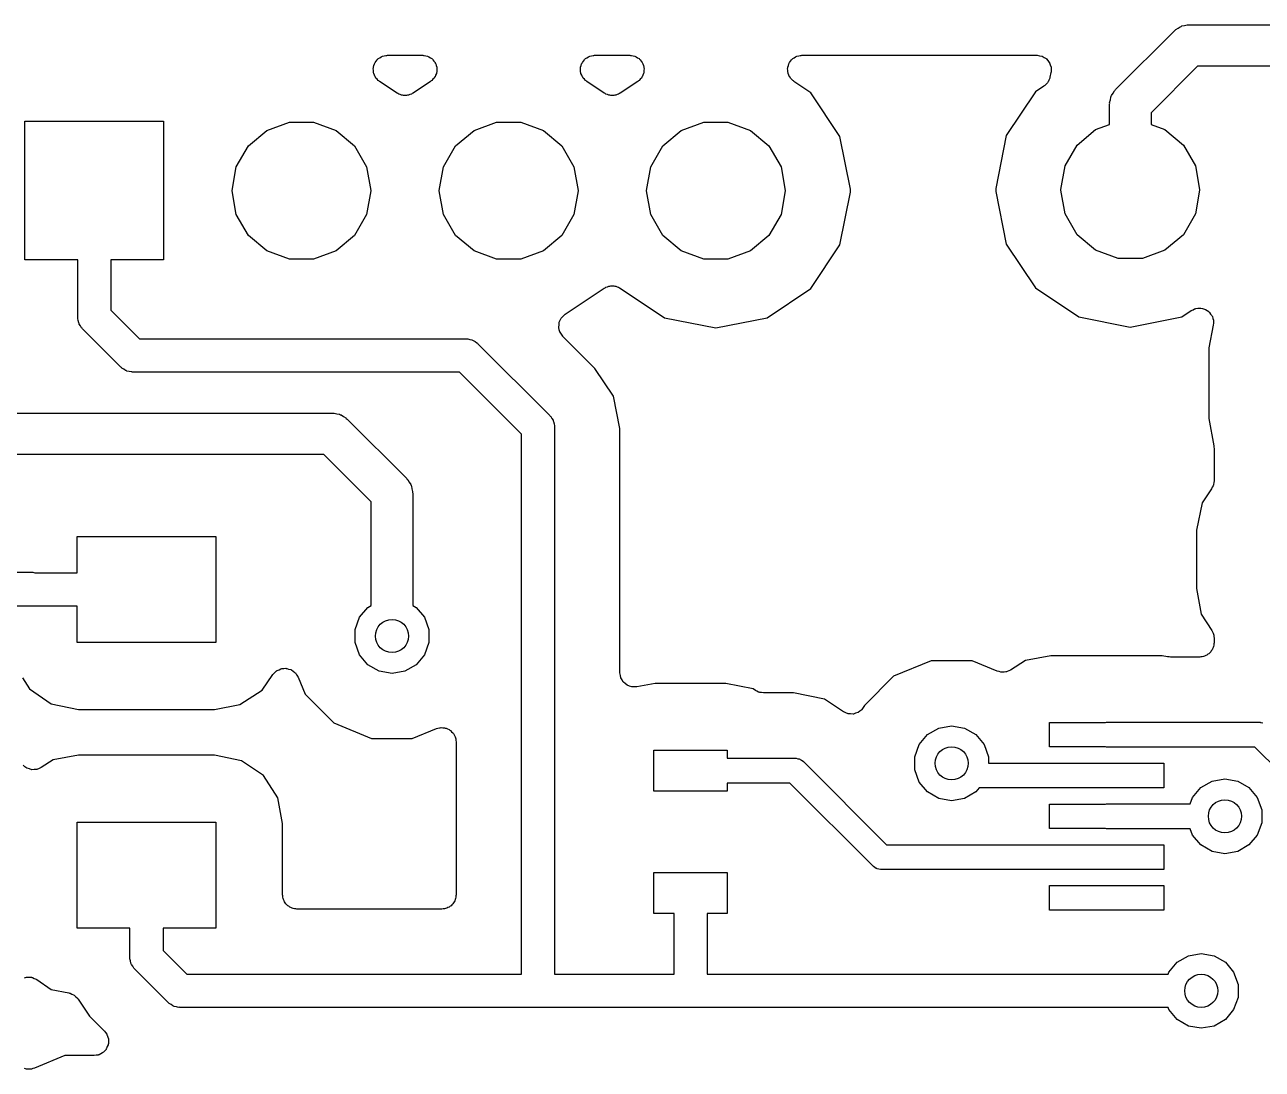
# Model space of a CAD drawing. Extents: x 91.8 to 190.7, y -114.3 to -59.5.
# Drawn here: x 140.89 to 156.06, y -73.55 to -60.75 of the extents above; entities that cross this region are included whole.
import ezdxf

# ---------------------------------------------------------------- set-up
doc = ezdxf.new("R2010")
doc.units = 0
doc.header["$MEASUREMENT"] = 0
doc.layers.add('BLACK', color=7, linetype='CONTINUOUS')

msp = doc.modelspace()

# ---------------------------------------------------------------- linework, layer by layer
at = {"layer": 'Black'}
for p, q in [((154.26, -61.5404), (154.98, -60.8204)), ((154.98, -60.8204), (154.99, -60.814)), ((154.99, -60.814), (154.997, -60.8054)), ((154.997, -60.8054), (155.025, -60.7888)), ((155.025, -60.7888), (155.053, -60.7698)), ((155.053, -60.7698), (155.063, -60.7669)), ((155.063, -60.7669), (155.073, -60.7613)), ((155.073, -60.7613), (155.106, -60.7556)), ((155.106, -60.7556), (155.138, -60.747)), ((155.138, -60.747), (155.149, -60.7479)), ((155.149, -60.7479), (155.16, -60.746)), ((155.16, -60.746), (158.87, -60.746)), ((145.266, -61.1354), (145.274, -61.1306)), ((145.274, -61.1306), (145.295, -61.1269)), ((145.295, -61.1269), (145.315, -61.121)), ((145.315, -61.121), (145.325, -61.1217)), ((145.325, -61.1217), (145.334, -61.12)), ((145.334, -61.12), (145.766, -61.12)), ((145.766, -61.12), (145.775, -61.1217)), ((145.775, -61.1217), (145.785, -61.121)), ((145.785, -61.121), (145.805, -61.1269)), ((145.805, -61.1269), (145.826, -61.1306)), ((145.826, -61.1306), (145.834, -61.1354)), ((147.806, -61.1354), (147.814, -61.1306)), ((147.814, -61.1306), (147.835, -61.1269)), ((147.835, -61.1269), (147.855, -61.121)), ((147.855, -61.121), (147.865, -61.1217)), ((147.865, -61.1217), (147.874, -61.12)), ((147.874, -61.12), (148.306, -61.12)), ((148.306, -61.12), (148.315, -61.1217)), ((148.315, -61.1217), (148.325, -61.121)), ((148.325, -61.121), (148.345, -61.1269)), ((148.345, -61.1269), (148.366, -61.1306)), ((148.366, -61.1306), (148.374, -61.1354)), ((150.346, -61.1354), (150.354, -61.1306)), ((150.354, -61.1306), (150.375, -61.1269)), ((150.375, -61.1269), (150.395, -61.121)), ((150.395, -61.121), (150.405, -61.1217)), ((150.405, -61.1217), (150.414, -61.12)), ((150.414, -61.12), (153.295, -61.12)), ((153.295, -61.12), (153.297, -61.1203)), ((153.297, -61.1203), (153.299, -61.12)), ((153.299, -61.12), (153.327, -61.1256)), ((153.327, -61.1256), (153.355, -61.1306)), ((153.355, -61.1306), (153.357, -61.1316)), ((153.357, -61.1316), (153.359, -61.1319)), ((153.359, -61.1319), (153.383, -61.1467)), ((145.159, -61.284), (145.162, -61.2747)), ((145.162, -61.3049), (145.159, -61.284)), ((145.162, -61.265), (145.169, -61.2453)), ((145.162, -61.2747), (145.162, -61.265)), ((145.169, -61.2453), (145.174, -61.2248)), ((145.174, -61.2248), (145.179, -61.2168)), ((145.179, -61.2168), (145.183, -61.2077)), ((145.183, -61.2077), (145.196, -61.1916)), ((145.196, -61.1916), (145.208, -61.1741)), ((145.208, -61.1741), (145.215, -61.1684)), ((145.215, -61.1684), (145.222, -61.1611)), ((145.222, -61.1611), (145.24, -61.1505)), ((145.24, -61.1505), (145.257, -61.1381)), ((145.257, -61.1381), (145.266, -61.1354)), ((145.834, -61.1354), (145.843, -61.1381)), ((145.843, -61.1381), (145.86, -61.1505)), ((145.86, -61.1505), (145.878, -61.1611)), ((145.878, -61.1611), (145.885, -61.1684)), ((145.885, -61.1684), (145.892, -61.1741)), ((145.892, -61.1741), (145.904, -61.1916)), ((145.904, -61.1916), (145.917, -61.2077)), ((145.917, -61.2077), (145.921, -61.2168)), ((145.921, -61.2168), (145.926, -61.2248)), ((145.926, -61.2248), (145.931, -61.2453)), ((145.931, -61.2453), (145.938, -61.265)), ((145.938, -61.265), (145.938, -61.2747)), ((145.938, -61.2747), (145.941, -61.284)), ((145.941, -61.284), (145.938, -61.3049)), ((147.699, -61.284), (147.702, -61.2747)), ((147.702, -61.3049), (147.699, -61.284)), ((147.702, -61.265), (147.709, -61.2453)), ((147.702, -61.2747), (147.702, -61.265)), ((147.709, -61.2453), (147.714, -61.2248)), ((147.714, -61.2248), (147.719, -61.2168)), ((147.719, -61.2168), (147.723, -61.2077)), ((147.723, -61.2077), (147.736, -61.1916)), ((147.736, -61.1916), (147.748, -61.1741)), ((147.748, -61.1741), (147.755, -61.1684)), ((147.755, -61.1684), (147.762, -61.1611)), ((147.762, -61.1611), (147.78, -61.1505)), ((147.78, -61.1505), (147.797, -61.1381)), ((147.797, -61.1381), (147.806, -61.1354)), ((148.374, -61.1354), (148.383, -61.1381)), ((148.383, -61.1381), (148.4, -61.1505)), ((148.4, -61.1505), (148.418, -61.1611)), ((148.418, -61.1611), (148.425, -61.1684)), ((148.425, -61.1684), (148.432, -61.1741)), ((148.432, -61.1741), (148.444, -61.1916)), ((148.444, -61.1916), (148.457, -61.2077)), ((148.457, -61.2077), (148.461, -61.2168)), ((148.461, -61.2168), (148.466, -61.2248)), ((148.466, -61.2248), (148.471, -61.2453)), ((148.471, -61.2453), (148.478, -61.265)), ((148.478, -61.265), (148.478, -61.2747)), ((148.478, -61.2747), (148.481, -61.284)), ((148.481, -61.284), (148.478, -61.3049)), ((150.239, -61.284), (150.242, -61.2747)), ((150.242, -61.3049), (150.239, -61.284)), ((150.242, -61.265), (150.249, -61.2453)), ((150.242, -61.2747), (150.242, -61.265)), ((150.249, -61.2453), (150.254, -61.2248)), ((150.254, -61.2248), (150.259, -61.2168)), ((150.259, -61.2168), (150.263, -61.2077)), ((150.263, -61.2077), (150.276, -61.1916)), ((150.276, -61.1916), (150.288, -61.1741)), ((150.288, -61.1741), (150.295, -61.1684)), ((150.295, -61.1684), (150.302, -61.1611)), ((150.302, -61.1611), (150.32, -61.1505)), ((150.32, -61.1505), (150.337, -61.1381)), ((150.337, -61.1381), (150.346, -61.1354)), ((153.383, -61.1467), (153.408, -61.1611)), ((153.408, -61.1611), (153.409, -61.1625)), ((153.409, -61.1625), (153.411, -61.1636)), ((153.411, -61.1636), (153.429, -61.1858)), ((153.429, -61.1858), (153.447, -61.2077)), ((153.447, -61.2077), (153.448, -61.2096)), ((153.448, -61.2096), (153.449, -61.2111)), ((153.449, -61.2111), (153.458, -61.2382)), ((153.458, -61.2382), (153.468, -61.265)), ((153.468, -61.265), (153.468, -61.267)), ((153.468, -61.267), (153.468, -61.2688)), ((153.468, -61.2688), (153.468, -61.2974)), ((155.265, -61.254), (154.694, -61.8252)), ((158.765, -61.254), (155.265, -61.254)), ((145.162, -61.326), (145.162, -61.3049)), ((145.165, -61.335), (145.162, -61.326)), ((145.166, -61.3446), (145.165, -61.335)), ((145.175, -61.3635), (145.166, -61.3446)), ((145.183, -61.3832), (145.175, -61.3635)), ((145.189, -61.3906), (145.183, -61.3832)), ((145.193, -61.3993), (145.189, -61.3906)), ((145.208, -61.4138), (145.193, -61.3993)), ((145.222, -61.4299), (145.208, -61.4138)), ((145.23, -61.4348), (145.222, -61.4299)), ((145.237, -61.4414), (145.23, -61.4348)), ((145.87, -61.4348), (145.863, -61.4414)), ((145.878, -61.4299), (145.87, -61.4348)), ((145.892, -61.4138), (145.878, -61.4299)), ((145.907, -61.3993), (145.892, -61.4138)), ((145.911, -61.3906), (145.907, -61.3993)), ((145.917, -61.3832), (145.911, -61.3906)), ((145.925, -61.3635), (145.917, -61.3832)), ((145.934, -61.3446), (145.925, -61.3635)), ((145.935, -61.335), (145.934, -61.3446)), ((145.938, -61.326), (145.935, -61.335)), ((145.938, -61.3049), (145.938, -61.326)), ((147.702, -61.326), (147.702, -61.3049)), ((147.705, -61.335), (147.702, -61.326)), ((147.706, -61.3446), (147.705, -61.335)), ((147.715, -61.3635), (147.706, -61.3446)), ((147.723, -61.3832), (147.715, -61.3635)), ((147.729, -61.3906), (147.723, -61.3832)), ((147.733, -61.3993), (147.729, -61.3906)), ((147.748, -61.4138), (147.733, -61.3993)), ((147.762, -61.4299), (147.748, -61.4138)), ((147.77, -61.4348), (147.762, -61.4299)), ((147.777, -61.4414), (147.77, -61.4348)), ((148.41, -61.4348), (148.403, -61.4414)), ((148.418, -61.4299), (148.41, -61.4348)), ((148.432, -61.4138), (148.418, -61.4299)), ((148.447, -61.3993), (148.432, -61.4138)), ((148.451, -61.3906), (148.447, -61.3993)), ((148.457, -61.3832), (148.451, -61.3906)), ((148.465, -61.3635), (148.457, -61.3832)), ((148.474, -61.3446), (148.465, -61.3635)), ((148.475, -61.335), (148.474, -61.3446)), ((148.478, -61.326), (148.475, -61.335)), ((148.478, -61.3049), (148.478, -61.326)), ((150.242, -61.326), (150.242, -61.3049)), ((150.245, -61.335), (150.242, -61.326)), ((150.246, -61.3446), (150.245, -61.335)), ((150.255, -61.3635), (150.246, -61.3446)), ((150.263, -61.3832), (150.255, -61.3635)), ((150.269, -61.3906), (150.263, -61.3832)), ((150.273, -61.3993), (150.269, -61.3906)), ((150.288, -61.4138), (150.273, -61.3993)), ((150.302, -61.4299), (150.288, -61.4138)), ((150.31, -61.4348), (150.302, -61.4299)), ((150.317, -61.4414), (150.31, -61.4348)), ((153.442, -61.4234), (153.433, -61.4448)), ((153.452, -61.4029), (153.442, -61.4234)), ((153.453, -61.3952), (153.452, -61.4029)), ((153.455, -61.388), (153.453, -61.3952)), ((153.467, -61.3297), (153.455, -61.388)), ((153.468, -61.326), (153.467, -61.3278)), ((153.467, -61.3278), (153.467, -61.3297)), ((153.468, -61.2974), (153.468, -61.326)), ((145.452, -61.5854), (145.237, -61.4414)), ((145.463, -61.5901), (145.452, -61.5854)), ((145.648, -61.5854), (145.637, -61.5901)), ((145.863, -61.4414), (145.648, -61.5854)), ((147.992, -61.5854), (147.777, -61.4414)), ((148.003, -61.5901), (147.992, -61.5854)), ((148.188, -61.5854), (148.177, -61.5901)), ((148.403, -61.4414), (148.188, -61.5854)), ((150.524, -61.5799), (150.317, -61.4414)), ((150.881, -62.1141), (150.524, -61.5799)), ((153.276, -61.5699), (152.919, -62.1041)), ((153.381, -61.4997), (153.276, -61.5699)), ((153.386, -61.4943), (153.381, -61.4997)), ((153.393, -61.4906), (153.386, -61.4943)), ((153.408, -61.4734), (153.393, -61.4906)), ((153.425, -61.4575), (153.408, -61.4734)), ((153.428, -61.4506), (153.425, -61.4575)), ((153.433, -61.4448), (153.428, -61.4506)), ((154.21, -61.6127), (154.229, -61.5855)), ((154.229, -61.5855), (154.245, -61.5567)), ((154.245, -61.5567), (154.254, -61.5495)), ((154.254, -61.5495), (154.26, -61.5404)), ((145.472, -61.5969), (145.463, -61.5901)), ((145.491, -61.6023), (145.472, -61.5969)), ((145.508, -61.61), (145.491, -61.6023)), ((145.52, -61.6107), (145.508, -61.61)), ((145.531, -61.614), (145.52, -61.6107)), ((145.55, -61.6127), (145.531, -61.614)), ((145.569, -61.614), (145.55, -61.6127)), ((145.58, -61.6107), (145.569, -61.614)), ((145.592, -61.61), (145.58, -61.6107)), ((145.609, -61.6023), (145.592, -61.61)), ((145.628, -61.5969), (145.609, -61.6023)), ((145.637, -61.5901), (145.628, -61.5969)), ((148.012, -61.5969), (148.003, -61.5901)), ((148.031, -61.6023), (148.012, -61.5969)), ((148.048, -61.61), (148.031, -61.6023)), ((148.06, -61.6107), (148.048, -61.61)), ((148.071, -61.614), (148.06, -61.6107)), ((148.09, -61.6127), (148.071, -61.614)), ((148.109, -61.614), (148.09, -61.6127)), ((148.12, -61.6107), (148.109, -61.614)), ((148.132, -61.61), (148.12, -61.6107)), ((148.149, -61.6023), (148.132, -61.61)), ((148.168, -61.5969), (148.149, -61.6023)), ((148.177, -61.5901), (148.168, -61.5969)), ((154.186, -61.72), (154.188, -61.709)), ((154.186, -61.9684), (154.186, -61.72)), ((154.187, -61.6979), (154.196, -61.6658)), ((154.188, -61.709), (154.187, -61.6979)), ((154.196, -61.6658), (154.201, -61.6331)), ((154.201, -61.6331), (154.207, -61.6234)), ((154.207, -61.6234), (154.21, -61.6127)), ((154.694, -61.8252), (154.694, -61.9684)), ((140.89, -63.63), (140.89, -61.93)), ((140.89, -61.93), (142.59, -61.93)), ((142.59, -61.93), (142.59, -63.63)), ((143.629, -62.2304), (143.855, -62.0406)), ((143.855, -62.0406), (144.132, -61.9397)), ((144.132, -61.9397), (144.428, -61.9397)), ((144.428, -61.9397), (144.705, -62.0406)), ((144.705, -62.0406), (144.931, -62.2304)), ((146.169, -62.2304), (146.395, -62.0406)), ((146.395, -62.0406), (146.672, -61.9397)), ((146.672, -61.9397), (146.968, -61.9397)), ((146.968, -61.9397), (147.245, -62.0406)), ((147.245, -62.0406), (147.471, -62.2304)), ((148.709, -62.2304), (148.935, -62.0406)), ((148.935, -62.0406), (149.212, -61.9397)), ((149.212, -61.9397), (149.508, -61.9397)), ((149.508, -61.9397), (149.785, -62.0406)), ((149.785, -62.0406), (150.011, -62.2304)), ((153.789, -62.2204), (154.015, -62.0306)), ((154.015, -62.0306), (154.186, -61.9684)), ((154.694, -61.9684), (154.865, -62.0306)), ((154.865, -62.0306), (155.091, -62.2204)), ((151.01, -62.7615), (150.881, -62.1141)), ((152.919, -62.1041), (152.79, -62.7515)), ((143.481, -62.486), (143.629, -62.2304)), ((144.931, -62.2304), (145.079, -62.486)), ((146.021, -62.486), (146.169, -62.2304)), ((147.471, -62.2304), (147.619, -62.486)), ((148.561, -62.486), (148.709, -62.2304)), ((150.011, -62.2304), (150.159, -62.486)), ((153.641, -62.476), (153.789, -62.2204)), ((155.091, -62.2204), (155.239, -62.476)), ((143.43, -62.7768), (143.481, -62.486)), ((145.079, -62.486), (145.13, -62.7768)), ((145.97, -62.7768), (146.021, -62.486)), ((147.619, -62.486), (147.67, -62.7768)), ((148.51, -62.7768), (148.561, -62.486)), ((150.159, -62.486), (150.21, -62.7768)), ((153.59, -62.7668), (153.641, -62.476)), ((155.239, -62.476), (155.29, -62.7668)), ((143.43, -62.7832), (143.43, -62.7768)), ((143.481, -63.074), (143.43, -62.7832)), ((145.13, -62.7832), (145.079, -63.074)), ((145.13, -62.7768), (145.13, -62.7832)), ((145.97, -62.7832), (145.97, -62.7768)), ((146.021, -63.074), (145.97, -62.7832)), ((147.67, -62.7832), (147.619, -63.074)), ((147.67, -62.7768), (147.67, -62.7832)), ((148.51, -62.7832), (148.51, -62.7768)), ((148.561, -63.074), (148.51, -62.7832)), ((150.21, -62.7832), (150.159, -63.074)), ((150.21, -62.7768), (150.21, -62.7832)), ((150.881, -63.4459), (151.01, -62.7985)), ((151.01, -62.7985), (151.01, -62.7615)), ((152.79, -62.7515), (152.79, -62.7885)), ((152.79, -62.7885), (152.919, -63.4359)), ((153.59, -62.7732), (153.59, -62.7668)), ((153.641, -63.064), (153.59, -62.7732)), ((155.29, -62.7732), (155.239, -63.064)), ((155.29, -62.7668), (155.29, -62.7732)), ((143.629, -63.3296), (143.481, -63.074)), ((145.079, -63.074), (144.931, -63.3296)), ((146.169, -63.3296), (146.021, -63.074)), ((147.619, -63.074), (147.471, -63.3296)), ((148.709, -63.3296), (148.561, -63.074)), ((150.159, -63.074), (150.011, -63.3296)), ((153.789, -63.3196), (153.641, -63.064)), ((155.239, -63.064), (155.091, -63.3196)), ((143.855, -63.5194), (143.629, -63.3296)), ((144.931, -63.3296), (144.705, -63.5194)), ((146.395, -63.5194), (146.169, -63.3296)), ((147.471, -63.3296), (147.245, -63.5194)), ((148.935, -63.5194), (148.709, -63.3296)), ((150.011, -63.3296), (149.785, -63.5194)), ((154.015, -63.5094), (153.789, -63.3196)), ((155.091, -63.3196), (154.865, -63.5094)), ((144.132, -63.6203), (143.855, -63.5194)), ((144.705, -63.5194), (144.428, -63.6203)), ((146.672, -63.6203), (146.395, -63.5194)), ((147.245, -63.5194), (146.968, -63.6203)), ((149.212, -63.6203), (148.935, -63.5194)), ((149.785, -63.5194), (149.508, -63.6203)), ((150.524, -63.9801), (150.881, -63.4459)), ((152.919, -63.4359), (153.276, -63.9701)), ((154.292, -63.6103), (154.015, -63.5094)), ((154.865, -63.5094), (154.588, -63.6103)), ((141.537, -63.63), (140.89, -63.63)), ((141.537, -64.33), (141.537, -63.63)), ((142.59, -63.63), (141.943, -63.63)), ((141.943, -63.63), (141.943, -64.2458)), ((144.428, -63.6203), (144.132, -63.6203)), ((146.968, -63.6203), (146.672, -63.6203)), ((149.508, -63.6203), (149.212, -63.6203)), ((154.588, -63.6103), (154.292, -63.6103)), ((147.511, -64.296), (147.992, -63.9746)), ((147.992, -63.9746), (148.003, -63.9699)), ((148.003, -63.9699), (148.012, -63.9631)), ((148.012, -63.9631), (148.031, -63.9577)), ((148.031, -63.9577), (148.048, -63.95)), ((148.048, -63.95), (148.06, -63.9493)), ((148.06, -63.9493), (148.071, -63.946)), ((148.071, -63.946), (148.09, -63.9473)), ((148.09, -63.9473), (148.109, -63.946)), ((148.109, -63.946), (148.12, -63.9493)), ((148.12, -63.9493), (148.132, -63.95)), ((148.132, -63.95), (148.149, -63.9577)), ((148.149, -63.9577), (148.168, -63.9631)), ((148.168, -63.9631), (148.177, -63.9699)), ((148.177, -63.9699), (148.188, -63.9746)), ((148.188, -63.9746), (148.73, -64.337)), ((149.99, -64.337), (150.524, -63.9801)), ((153.276, -63.9701), (153.81, -64.327)), ((141.943, -64.2458), (142.294, -64.5968)), ((147.467, -64.3382), (147.488, -64.3184)), ((147.488, -64.3184), (147.508, -64.2982)), ((147.508, -64.2982), (147.51, -64.2974)), ((147.51, -64.2974), (147.511, -64.296)), ((155.07, -64.327), (155.188, -64.2484)), ((155.188, -64.2484), (155.209, -64.239)), ((155.209, -64.239), (155.229, -64.2279)), ((155.229, -64.2279), (155.237, -64.2268)), ((155.237, -64.2268), (155.244, -64.2238)), ((155.244, -64.2238), (155.267, -64.2223)), ((155.267, -64.2223), (155.29, -64.2189)), ((155.29, -64.2189), (155.297, -64.2203)), ((155.297, -64.2203), (155.304, -64.2198)), ((155.304, -64.2198), (155.327, -64.2263)), ((155.327, -64.2263), (155.349, -64.2309)), ((155.349, -64.2309), (155.356, -64.2348)), ((155.356, -64.2348), (155.363, -64.2369)), ((155.363, -64.2369), (155.382, -64.2506)), ((155.382, -64.2506), (155.401, -64.2627)), ((155.401, -64.2627), (155.406, -64.2685)), ((155.406, -64.2685), (155.412, -64.2729)), ((155.412, -64.2729), (155.425, -64.2923)), ((155.425, -64.2923), (155.439, -64.3104)), ((155.439, -64.3104), (155.442, -64.3174)), ((155.442, -64.3174), (155.446, -64.3236)), ((141.538, -64.3388), (141.537, -64.33)), ((141.538, -64.3477), (141.538, -64.3388)), ((141.544, -64.3733), (141.538, -64.3477)), ((141.549, -64.3995), (141.544, -64.3733)), ((141.554, -64.4072), (141.549, -64.3995)), ((141.556, -64.4159), (141.554, -64.4072)), ((141.571, -64.4376), (141.556, -64.4159)), ((141.584, -64.4606), (141.571, -64.4376)), ((141.591, -64.4664), (141.584, -64.4606)), ((141.596, -64.4737), (141.591, -64.4664)), ((147.434, -64.4534), (147.437, -64.425)), ((147.434, -64.4553), (147.434, -64.4534)), ((147.434, -64.4573), (147.434, -64.4553)), ((147.441, -64.4849), (147.434, -64.4573)), ((147.437, -64.425), (147.439, -64.3965)), ((147.439, -64.3965), (147.44, -64.3948)), ((147.44, -64.3929), (147.453, -64.3672)), ((147.44, -64.3948), (147.44, -64.3929)), ((147.453, -64.3672), (147.465, -64.3413)), ((147.465, -64.3413), (147.467, -64.3399)), ((147.467, -64.3399), (147.467, -64.3382)), ((148.73, -64.337), (149.36, -64.4623)), ((149.36, -64.4623), (149.99, -64.337)), ((153.81, -64.327), (154.44, -64.4523)), ((154.44, -64.4523), (155.07, -64.327)), ((155.457, -64.4291), (155.401, -64.7076)), ((155.446, -64.3236), (155.451, -64.3462)), ((155.451, -64.3462), (155.459, -64.3682)), ((155.458, -64.4059), (155.457, -64.4291)), ((155.46, -64.3828), (155.458, -64.4059)), ((155.459, -64.3682), (155.459, -64.3756)), ((155.459, -64.3756), (155.46, -64.3828)), ((142.066, -64.9437), (141.596, -64.4737)), ((142.294, -64.5968), (146.3, -64.5968)), ((146.3, -64.5968), (146.309, -64.5984)), ((146.309, -64.5984), (146.318, -64.5976)), ((146.318, -64.5976), (146.343, -64.6044)), ((146.343, -64.6044), (146.369, -64.6091)), ((146.369, -64.6091), (146.377, -64.6135)), ((146.377, -64.6135), (146.386, -64.6158)), ((146.386, -64.6158), (146.408, -64.6311)), ((147.448, -64.5126), (147.441, -64.4849)), ((147.449, -64.5143), (147.448, -64.5126)), ((147.45, -64.5161), (147.449, -64.5143)), ((147.466, -64.5395), (147.45, -64.5161)), ((147.482, -64.5633), (147.466, -64.5395)), ((147.484, -64.5645), (147.482, -64.5633)), ((147.485, -64.5661), (147.484, -64.5645)), ((147.877, -64.9584), (147.485, -64.5661)), ((146.408, -64.6311), (146.431, -64.6443)), ((146.431, -64.6443), (146.436, -64.6512)), ((146.436, -64.6512), (146.444, -64.6563)), ((146.444, -64.6563), (147.324, -65.5363)), ((155.401, -64.7076), (155.401, -65.5736)), ((142.074, -64.9488), (142.066, -64.9437)), ((142.079, -64.9557), (142.074, -64.9488)), ((142.102, -64.9689), (142.079, -64.9557)), ((142.124, -64.9842), (142.102, -64.9689)), ((142.133, -64.9865), (142.124, -64.9842)), ((142.141, -64.9909), (142.133, -64.9865)), ((142.167, -64.9956), (142.141, -64.9909)), ((142.192, -65.0024), (142.167, -64.9956)), ((142.201, -65.0016), (142.192, -65.0024)), ((142.21, -65.0032), (142.201, -65.0016)), ((146.216, -65.0032), (142.21, -65.0032)), ((146.977, -65.7642), (146.216, -65.0032)), ((148.104, -65.2974), (147.877, -64.9584)), ((148.183, -65.6973), (148.104, -65.2974)), ((136.68, -65.506), (144.66, -65.506)), ((144.66, -65.506), (144.671, -65.5079)), ((144.671, -65.5079), (144.682, -65.507)), ((144.682, -65.507), (144.714, -65.5156)), ((144.714, -65.5156), (144.747, -65.5213)), ((144.747, -65.5213), (144.757, -65.5269)), ((144.757, -65.5269), (144.767, -65.5298)), ((144.767, -65.5298), (144.795, -65.5488)), ((144.795, -65.5488), (144.823, -65.5654)), ((144.823, -65.5654), (144.83, -65.574)), ((144.83, -65.574), (144.84, -65.5804)), ((144.84, -65.5804), (145.57, -66.3104)), ((147.324, -65.5363), (147.329, -65.5436)), ((147.329, -65.5436), (147.336, -65.5494)), ((147.336, -65.5494), (147.349, -65.5724)), ((147.349, -65.5724), (147.364, -65.5941)), ((147.364, -65.5941), (147.366, -65.6028)), ((147.366, -65.6028), (147.371, -65.6105)), ((147.371, -65.6105), (147.376, -65.6367)), ((147.376, -65.6367), (147.382, -65.6623)), ((147.382, -65.6623), (147.382, -65.6712)), ((147.382, -65.6712), (147.383, -65.68)), ((147.383, -65.68), (147.383, -72.3868)), ((155.401, -65.5736), (155.464, -65.9078)), ((146.977, -72.3868), (146.977, -65.7642)), ((148.183, -68.6908), (148.183, -65.6973)), ((155.464, -65.9078), (155.464, -65.9242)), ((155.464, -65.9242), (155.467, -65.9403)), ((155.467, -65.9403), (155.467, -66.3367)), ((144.555, -66.014), (136.68, -66.014)), ((145.136, -66.5952), (144.555, -66.014)), ((145.57, -66.3104), (145.576, -66.3195)), ((145.576, -66.3195), (145.585, -66.3267)), ((145.585, -66.3267), (145.601, -66.3555)), ((145.601, -66.3555), (145.62, -66.3827)), ((145.62, -66.3827), (145.623, -66.3934)), ((145.623, -66.3934), (145.629, -66.4031)), ((145.629, -66.4031), (145.634, -66.4358)), ((145.634, -66.4358), (145.643, -66.4679)), ((155.436, -66.4357), (155.319, -66.6077)), ((155.445, -66.4158), (155.436, -66.4357)), ((155.456, -66.3968), (155.445, -66.4158)), ((155.458, -66.3882), (155.456, -66.3968)), ((155.461, -66.3802), (155.458, -66.3882)), ((155.463, -66.3583), (155.461, -66.3802)), ((155.467, -66.3367), (155.463, -66.3583)), ((145.643, -66.4679), (145.642, -66.479)), ((145.642, -66.479), (145.644, -66.49)), ((145.644, -66.49), (145.644, -67.8648)), ((145.136, -67.8648), (145.136, -66.5952)), ((155.319, -66.6077), (155.251, -66.9426)), ((141.53, -67.4668), (141.53, -67.02)), ((141.53, -67.02), (143.23, -67.02)), ((143.23, -67.02), (143.23, -68.32)), ((155.251, -66.9426), (155.251, -67.6586)), ((138.4, -67.4568), (140.97, -67.4568)), ((140.97, -67.4568), (140.979, -67.4584)), ((140.979, -67.4584), (140.988, -67.4576)), ((140.988, -67.4576), (141.013, -67.4644)), ((141.013, -67.4644), (141.027, -67.4668)), ((141.027, -67.4668), (141.53, -67.4668)), ((155.251, -67.6586), (155.31, -67.9704)), ((141.53, -67.8732), (138.603, -67.8732)), ((141.53, -68.32), (141.53, -67.8732)), ((144.993, -68.0105), (145.095, -67.8884)), ((145.095, -67.8884), (145.136, -67.8648)), ((145.644, -67.8648), (145.685, -67.8884)), ((145.685, -67.8884), (145.787, -68.0105)), ((144.938, -68.1603), (144.993, -68.0105)), ((145.787, -68.0105), (145.842, -68.1603)), ((155.31, -67.9704), (155.439, -68.1714)), ((144.938, -68.3197), (144.938, -68.1603)), ((145.842, -68.1603), (145.842, -68.3197)), ((155.439, -68.1714), (155.446, -68.1894)), ((155.446, -68.1894), (155.456, -68.2063)), ((155.456, -68.2063), (155.458, -68.2173)), ((155.458, -68.2173), (155.462, -68.2276)), ((155.462, -68.2276), (155.463, -68.2471)), ((155.463, -68.2471), (155.467, -68.2663)), ((143.23, -68.32), (141.53, -68.32)), ((144.993, -68.4695), (144.938, -68.3197)), ((145.842, -68.3197), (145.787, -68.4695)), ((155.443, -68.4098), (155.433, -68.4216)), ((155.449, -68.3954), (155.443, -68.4098)), ((155.456, -68.3821), (155.449, -68.3954)), ((155.459, -68.367), (155.456, -68.3821)), ((155.464, -68.3526), (155.459, -68.367)), ((155.467, -68.3221), (155.464, -68.3372)), ((155.464, -68.3372), (155.464, -68.3526)), ((155.467, -68.2663), (155.467, -68.3221)), ((145.095, -68.5916), (144.993, -68.4695)), ((145.787, -68.4695), (145.685, -68.5916)), ((152.001, -68.5426), (151.539, -68.7336)), ((152.501, -68.543), (152.001, -68.5426)), ((152.81, -68.6713), (152.501, -68.543)), ((153.155, -68.5395), (152.972, -68.6568)), ((153.466, -68.4809), (153.155, -68.5395)), ((154.832, -68.4809), (153.466, -68.4809)), ((154.898, -68.4941), (154.832, -68.4809)), ((154.915, -68.4946), (154.898, -68.4941)), ((154.933, -68.4976), (154.915, -68.4946)), ((155.291, -68.4976), (154.933, -68.4976)), ((155.306, -68.4949), (155.291, -68.4976)), ((155.322, -68.4949), (155.306, -68.4949)), ((155.336, -68.4897), (155.322, -68.4949)), ((155.351, -68.487), (155.336, -68.4897)), ((155.365, -68.4793), (155.351, -68.487)), ((155.379, -68.4741), (155.365, -68.4793)), ((155.391, -68.4642), (155.379, -68.4741)), ((155.404, -68.4565), (155.391, -68.4642)), ((155.414, -68.4448), (155.404, -68.4565)), ((155.426, -68.4349), (155.414, -68.4448)), ((155.433, -68.4216), (155.426, -68.4349)), ((143.799, -68.9046), (143.931, -68.7115)), ((143.931, -68.7115), (143.934, -68.7079)), ((143.934, -68.7079), (143.936, -68.7035)), ((143.936, -68.7035), (143.955, -68.6862)), ((143.955, -68.6862), (143.973, -68.6679)), ((143.973, -68.6679), (143.978, -68.6657)), ((143.978, -68.6657), (143.981, -68.6624)), ((143.981, -68.6624), (144.005, -68.6526)), ((144.005, -68.6526), (144.028, -68.6415)), ((144.028, -68.6415), (144.033, -68.641)), ((144.033, -68.641), (144.038, -68.6391)), ((144.038, -68.6391), (144.063, -68.638)), ((144.063, -68.638), (144.089, -68.6355)), ((144.089, -68.6355), (144.094, -68.6367)), ((144.094, -68.6367), (144.099, -68.6365)), ((144.099, -68.6365), (144.123, -68.6442)), ((144.123, -68.6442), (144.148, -68.6506)), ((144.148, -68.6506), (144.152, -68.6534)), ((144.152, -68.6534), (144.157, -68.6549)), ((144.157, -68.6549), (144.177, -68.6705)), ((144.177, -68.6705), (144.198, -68.685)), ((144.198, -68.685), (144.201, -68.689)), ((144.201, -68.689), (144.205, -68.692)), ((144.205, -68.692), (144.219, -68.7136)), ((144.219, -68.7136), (144.234, -68.7345)), ((145.233, -68.6713), (145.095, -68.5916)), ((145.39, -68.6989), (145.233, -68.6713)), ((145.547, -68.6713), (145.39, -68.6989)), ((145.685, -68.5916), (145.547, -68.6713)), ((148.183, -68.6918), (148.183, -68.6908)), ((148.183, -68.6928), (148.183, -68.6918)), ((148.189, -68.7218), (148.183, -68.6928)), ((152.833, -68.6764), (152.81, -68.6713)), ((152.855, -68.6833), (152.833, -68.6764)), ((152.863, -68.683), (152.855, -68.6833)), ((152.87, -68.6846), (152.863, -68.683)), ((152.893, -68.6815), (152.87, -68.6846)), ((152.916, -68.6804), (152.893, -68.6815)), ((152.923, -68.6776), (152.916, -68.6804)), ((152.93, -68.6767), (152.923, -68.6776)), ((152.951, -68.6659), (152.93, -68.6767)), ((152.972, -68.6568), (152.951, -68.6659)), ((140.859, -68.7537), (140.945, -68.8887)), ((144.234, -68.7345), (144.235, -68.7393)), ((144.235, -68.7393), (144.238, -68.7434)), ((144.238, -68.7434), (144.324, -68.9512)), ((148.194, -68.7508), (148.189, -68.7218)), ((148.194, -68.7517), (148.194, -68.7508)), ((148.194, -68.7527), (148.194, -68.7517)), ((148.21, -68.7781), (148.194, -68.7527)), ((148.224, -68.8036), (148.21, -68.7781)), ((148.225, -68.8043), (148.224, -68.8036)), ((148.226, -68.8051), (148.225, -68.8043)), ((148.248, -68.8238), (148.226, -68.8051)), ((148.271, -68.8428), (148.248, -68.8238)), ((148.272, -68.8431), (148.271, -68.8428)), ((148.273, -68.8438), (148.272, -68.8431)), ((148.301, -68.8536), (148.273, -68.8438)), ((148.328, -68.8636), (148.301, -68.8536)), ((148.329, -68.8636), (148.328, -68.8636)), ((148.33, -68.864), (148.329, -68.8636)), ((148.36, -68.8636), (148.33, -68.864)), ((148.389, -68.8636), (148.36, -68.8636)), ((148.39, -68.8633), (148.389, -68.8636)), ((148.391, -68.8633), (148.39, -68.8633)), ((148.616, -68.8209), (148.391, -68.8633)), ((149.482, -68.8209), (148.616, -68.8209)), ((149.817, -68.8887), (149.482, -68.8209)), ((151.539, -68.7336), (151.185, -69.0869)), ((140.945, -68.8887), (141.213, -69.0713)), ((143.525, -69.0805), (143.799, -68.9046)), ((144.324, -68.9512), (144.677, -69.3052)), ((149.844, -68.907), (149.817, -68.8887)), ((149.864, -68.916), (149.844, -68.907)), ((149.883, -68.927), (149.864, -68.916)), ((149.892, -68.9285), (149.883, -68.927)), ((149.9, -68.9321), (149.892, -68.9285)), ((149.921, -68.9338), (149.9, -68.9321)), ((149.943, -68.9376), (149.921, -68.9338)), ((150.313, -68.9376), (149.943, -68.9376)), ((150.693, -69.0133), (150.313, -68.9376)), ((150.924, -69.1677), (150.693, -69.0133)), ((141.213, -69.0713), (141.548, -69.1391)), ((141.548, -69.1391), (143.214, -69.1391)), ((143.214, -69.1391), (143.525, -69.0805)), ((150.926, -69.1685), (150.924, -69.1677)), ((150.927, -69.1697), (150.926, -69.1685)), ((150.954, -69.1807), (150.927, -69.1697)), ((151.126, -69.1601), (151.103, -69.1776)), ((151.149, -69.1432), (151.126, -69.1601)), ((151.15, -69.1416), (151.149, -69.1432)), ((151.151, -69.1405), (151.15, -69.1416)), ((151.167, -69.1163), (151.151, -69.1405)), ((151.182, -69.0925), (151.167, -69.1163)), ((151.183, -69.0907), (151.182, -69.0925)), ((151.184, -69.0891), (151.183, -69.0907)), ((151.185, -69.0869), (151.184, -69.0891)), ((144.677, -69.3052), (145.139, -69.497)), ((150.98, -69.1923), (150.954, -69.1807)), ((150.982, -69.1924), (150.98, -69.1923)), ((150.984, -69.1931), (150.982, -69.1924)), ((151.012, -69.1944), (150.984, -69.1931)), ((151.041, -69.1963), (151.012, -69.1944)), ((151.043, -69.1957), (151.041, -69.1963)), ((151.045, -69.1958), (151.043, -69.1957)), ((151.072, -69.1872), (151.045, -69.1958)), ((151.099, -69.1792), (151.072, -69.1872)), ((151.101, -69.1781), (151.099, -69.1792)), ((151.103, -69.1776), (151.101, -69.1781)), ((153.45, -69.6), (153.45, -69.3)), ((153.45, -69.3), (154.136, -69.3)), ((154.136, -69.3), (154.15, -69.2976)), ((154.15, -69.2976), (156.03, -69.2976)), ((156.03, -69.2976), (156.037, -69.2988)), ((156.037, -69.2988), (156.043, -69.2982)), ((156.043, -69.2982), (156.063, -69.3033)), ((145.639, -69.4974), (145.934, -69.3754)), ((145.934, -69.3754), (145.953, -69.3713)), ((145.953, -69.3713), (145.971, -69.3648)), ((145.971, -69.3648), (145.982, -69.3648)), ((145.982, -69.3648), (145.994, -69.3623)), ((145.994, -69.3623), (146.013, -69.3648)), ((146.013, -69.3648), (146.032, -69.3648)), ((146.032, -69.3648), (146.043, -69.3687)), ((146.043, -69.3687), (146.054, -69.3703)), ((146.054, -69.3703), (146.071, -69.3791)), ((146.071, -69.3791), (146.089, -69.3856)), ((146.089, -69.3856), (146.098, -69.3931)), ((146.098, -69.3931), (146.108, -69.3985)), ((146.108, -69.3985), (146.121, -69.4125)), ((146.121, -69.4125), (146.136, -69.4248)), ((146.136, -69.4248), (146.142, -69.4349)), ((146.142, -69.4349), (146.149, -69.4434)), ((146.149, -69.4434), (146.157, -69.4611)), ((146.157, -69.4611), (146.166, -69.4776)), ((151.853, -69.5705), (151.955, -69.4484)), ((151.955, -69.4484), (152.093, -69.3687)), ((152.093, -69.3687), (152.25, -69.3411)), ((152.25, -69.3411), (152.407, -69.3687)), ((152.407, -69.3687), (152.545, -69.4484)), ((152.545, -69.4484), (152.647, -69.5705)), ((145.139, -69.497), (145.639, -69.4974)), ((146.166, -69.4776), (146.168, -69.489)), ((146.168, -69.489), (146.173, -69.4998)), ((146.173, -69.4998), (146.173, -69.5188)), ((146.173, -69.5188), (146.177, -69.5376)), ((146.177, -69.5376), (146.177, -71.4113)), ((151.798, -69.7203), (151.853, -69.5705)), ((152.647, -69.5705), (152.702, -69.7203)), ((154.136, -69.6), (153.45, -69.6)), ((154.15, -69.6024), (154.136, -69.6)), ((155.967, -69.6024), (154.15, -69.6024)), ((156.267, -69.9023), (155.967, -69.6024)), ((141.235, -69.7595), (141.091, -69.8519)), ((141.546, -69.7009), (141.235, -69.7595)), ((143.212, -69.7009), (141.546, -69.7009)), ((143.547, -69.7687), (143.212, -69.7009)), ((143.815, -69.9513), (143.547, -69.7687)), ((148.6, -70.14), (148.6, -69.64)), ((148.6, -69.64), (149.5, -69.64)), ((149.5, -69.64), (149.5, -69.7376)), ((149.5, -69.7376), (150.33, -69.7376)), ((150.33, -69.7376), (150.337, -69.7388)), ((150.337, -69.7388), (150.343, -69.7382)), ((150.343, -69.7382), (150.363, -69.7433)), ((150.363, -69.7433), (150.382, -69.7468)), ((150.382, -69.7468), (150.388, -69.7501)), ((150.388, -69.7501), (150.394, -69.7519)), ((150.394, -69.7519), (150.411, -69.7633)), ((150.411, -69.7633), (150.428, -69.7733)), ((150.428, -69.7733), (150.432, -69.7784)), ((150.432, -69.7784), (150.438, -69.7822)), ((151.798, -69.8797), (151.798, -69.7203)), ((152.702, -69.7203), (152.702, -69.7976)), ((140.891, -69.8415), (140.867, -69.8234)), ((140.915, -69.8599), (140.891, -69.8415)), ((140.915, -69.86), (140.915, -69.8599)), ((140.916, -69.8603), (140.915, -69.86)), ((140.945, -69.8692), (140.916, -69.8603)), ((140.973, -69.8783), (140.945, -69.8692)), ((140.974, -69.8782), (140.973, -69.8783)), ((141.004, -69.8769), (140.974, -69.8784)), ((140.974, -69.8784), (140.974, -69.8782)), ((141.034, -69.8757), (141.004, -69.8769)), ((141.035, -69.8755), (141.034, -69.8755)), ((141.034, -69.8755), (141.034, -69.8757)), ((141.063, -69.8639), (141.035, -69.8755)), ((141.09, -69.8524), (141.063, -69.8639)), ((141.091, -69.8521), (141.09, -69.8524)), ((141.091, -69.8519), (141.091, -69.8521)), ((150.438, -69.7822), (151.453, -70.7976)), ((151.853, -70.0295), (151.798, -69.8797)), ((152.702, -69.7976), (154.15, -69.7976)), ((154.15, -69.7976), (154.164, -69.8)), ((154.164, -69.8), (154.85, -69.8)), ((154.85, -69.8), (154.85, -70.1)), ((143.99, -70.2246), (143.815, -69.9513)), ((150.267, -70.0424), (149.5, -70.0424)), ((149.5, -70.0424), (149.5, -70.14)), ((151.282, -71.0578), (150.267, -70.0424)), ((151.955, -70.1516), (151.853, -70.0295)), ((155.305, -70.0984), (155.443, -70.0187)), ((155.443, -70.0187), (155.6, -69.9911)), ((155.6, -69.9911), (155.757, -70.0187)), ((155.757, -70.0187), (155.895, -70.0984)), ((144.049, -70.5364), (143.99, -70.2246)), ((149.5, -70.14), (148.6, -70.14)), ((152.093, -70.2313), (151.955, -70.1516)), ((152.25, -70.2589), (152.093, -70.2313)), ((152.407, -70.2313), (152.25, -70.2589)), ((152.545, -70.1516), (152.407, -70.2313)), ((152.586, -70.1024), (152.545, -70.1516)), ((154.15, -70.1024), (152.586, -70.1024)), ((154.164, -70.1), (154.15, -70.1024)), ((154.85, -70.1), (154.164, -70.1)), ((155.174, -70.2976), (155.203, -70.2205)), ((155.203, -70.2205), (155.305, -70.0984)), ((155.895, -70.0984), (155.997, -70.2205)), ((155.997, -70.2205), (156.052, -70.3703)), ((153.45, -70.6), (153.45, -70.3)), ((153.45, -70.3), (154.136, -70.3)), ((154.136, -70.3), (154.15, -70.2976)), ((154.15, -70.2976), (155.174, -70.2976)), ((156.052, -70.3703), (156.052, -70.5297)), ((141.53, -71.82), (141.53, -70.52)), ((141.53, -70.52), (143.23, -70.52)), ((143.23, -70.52), (143.23, -71.82)), ((144.049, -71.4113), (144.049, -70.5364)), ((156.052, -70.5297), (155.997, -70.6795)), ((154.136, -70.6), (153.45, -70.6)), ((154.15, -70.6024), (154.136, -70.6)), ((155.174, -70.6024), (154.15, -70.6024)), ((155.203, -70.6795), (155.174, -70.6024)), ((155.305, -70.8016), (155.203, -70.6795)), ((155.997, -70.6795), (155.895, -70.8016)), ((151.453, -70.7976), (154.15, -70.7976)), ((154.15, -70.7976), (154.164, -70.8)), ((154.164, -70.8), (154.85, -70.8)), ((154.85, -70.8), (154.85, -71.1)), ((155.443, -70.8813), (155.305, -70.8016)), ((155.895, -70.8016), (155.757, -70.8813)), ((155.6, -70.9089), (155.443, -70.8813)), ((155.757, -70.8813), (155.6, -70.9089)), ((148.6, -71.64), (148.6, -71.14)), ((148.6, -71.14), (149.5, -71.14)), ((149.5, -71.14), (149.5, -71.64)), ((151.288, -71.0616), (151.282, -71.0578)), ((151.292, -71.0667), (151.288, -71.0616)), ((151.309, -71.0767), (151.292, -71.0667)), ((151.326, -71.0881), (151.309, -71.0767)), ((151.332, -71.0899), (151.326, -71.0881)), ((151.338, -71.0932), (151.332, -71.0899)), ((151.357, -71.0967), (151.338, -71.0932)), ((151.377, -71.1018), (151.357, -71.0967)), ((151.383, -71.1012), (151.377, -71.1018)), ((151.39, -71.1024), (151.383, -71.1012)), ((154.15, -71.1024), (151.39, -71.1024)), ((154.164, -71.1), (154.15, -71.1024)), ((154.85, -71.1), (154.164, -71.1)), ((144.052, -71.4264), (144.049, -71.4113)), ((144.052, -71.4418), (144.052, -71.4264)), ((144.057, -71.4562), (144.052, -71.4418)), ((146.174, -71.4418), (146.169, -71.4562)), ((146.177, -71.4113), (146.174, -71.4264)), ((146.174, -71.4264), (146.174, -71.4418)), ((153.45, -71.6), (153.45, -71.3)), ((153.45, -71.3), (154.85, -71.3)), ((154.85, -71.3), (154.85, -71.6)), ((144.06, -71.4713), (144.057, -71.4562)), ((144.067, -71.4846), (144.06, -71.4713)), ((144.073, -71.499), (144.067, -71.4846)), ((144.082, -71.5108), (144.073, -71.499)), ((144.09, -71.5241), (144.082, -71.5108)), ((144.102, -71.534), (144.09, -71.5241)), ((144.112, -71.5457), (144.102, -71.534)), ((144.125, -71.5534), (144.112, -71.5457)), ((144.137, -71.5633), (144.125, -71.5534)), ((144.151, -71.5685), (144.137, -71.5633)), ((144.165, -71.5762), (144.151, -71.5685)), ((144.18, -71.5789), (144.165, -71.5762)), ((144.194, -71.5841), (144.18, -71.5789)), ((144.209, -71.5841), (144.194, -71.5841)), ((144.225, -71.5868), (144.209, -71.5841)), ((146.001, -71.5868), (144.225, -71.5868)), ((146.016, -71.5841), (146.001, -71.5868)), ((146.032, -71.5841), (146.016, -71.5841)), ((146.046, -71.5789), (146.032, -71.5841)), ((146.061, -71.5762), (146.046, -71.5789)), ((146.075, -71.5685), (146.061, -71.5762)), ((146.089, -71.5633), (146.075, -71.5685)), ((146.101, -71.5534), (146.089, -71.5633)), ((146.114, -71.5457), (146.101, -71.5534)), ((146.124, -71.534), (146.114, -71.5457)), ((146.136, -71.5241), (146.124, -71.534)), ((146.143, -71.5108), (146.136, -71.5241)), ((146.153, -71.499), (146.143, -71.5108)), ((146.159, -71.4846), (146.153, -71.499)), ((146.166, -71.4713), (146.159, -71.4846)), ((146.169, -71.4562), (146.166, -71.4713)), ((154.85, -71.6), (153.45, -71.6)), ((148.847, -71.64), (148.6, -71.64)), ((148.847, -72.3868), (148.847, -71.64)), ((149.5, -71.64), (149.253, -71.64)), ((149.253, -71.64), (149.253, -72.3868)), ((142.177, -71.82), (141.53, -71.82)), ((142.177, -72.18), (142.177, -71.82)), ((143.23, -71.82), (142.583, -71.82)), ((142.583, -71.82), (142.583, -72.0958)), ((142.178, -72.1888), (142.177, -72.18)), ((142.178, -72.1977), (142.178, -72.1888)), ((142.184, -72.2233), (142.178, -72.1977)), ((142.583, -72.0958), (142.874, -72.3868)), ((155.015, -72.2384), (155.153, -72.1587)), ((155.153, -72.1587), (155.31, -72.1311)), ((155.31, -72.1311), (155.467, -72.1587)), ((155.467, -72.1587), (155.605, -72.2384)), ((142.189, -72.2495), (142.184, -72.2233)), ((142.194, -72.2572), (142.189, -72.2495)), ((142.196, -72.2659), (142.194, -72.2572)), ((142.211, -72.2876), (142.196, -72.2659)), ((142.224, -72.3106), (142.211, -72.2876)), ((142.231, -72.3164), (142.224, -72.3106)), ((142.236, -72.3237), (142.231, -72.3164)), ((142.646, -72.7337), (142.236, -72.3237)), ((154.913, -72.3605), (155.015, -72.2384)), ((155.605, -72.2384), (155.707, -72.3605)), ((140.886, -72.432), (140.908, -72.4238)), ((140.908, -72.4238), (140.915, -72.4238)), ((140.915, -72.4238), (140.921, -72.422)), ((140.921, -72.422), (140.945, -72.4238)), ((140.945, -72.4238), (140.969, -72.4238)), ((140.969, -72.4238), (140.975, -72.4261)), ((140.975, -72.4261), (140.982, -72.4266)), ((140.982, -72.4266), (141.004, -72.4365)), ((141.004, -72.4365), (141.026, -72.4446)), ((141.026, -72.4446), (141.032, -72.449)), ((141.032, -72.449), (141.038, -72.4517)), ((141.038, -72.4517), (141.213, -72.5713)), ((142.874, -72.3868), (146.977, -72.3868)), ((147.383, -72.3868), (148.847, -72.3868)), ((149.253, -72.3868), (150.05, -72.3868)), ((150.05, -72.3868), (154.903, -72.3868)), ((154.903, -72.3868), (154.913, -72.3605)), ((155.707, -72.3605), (155.762, -72.5103)), ((141.213, -72.5713), (141.43, -72.6154)), ((141.43, -72.6154), (141.437, -72.6181)), ((141.437, -72.6181), (141.445, -72.6189)), ((141.445, -72.6189), (141.465, -72.6292)), ((141.465, -72.6292), (141.487, -72.6376)), ((141.487, -72.6376), (141.493, -72.6426)), ((141.493, -72.6426), (141.499, -72.6458)), ((141.499, -72.6458), (141.515, -72.6626)), ((155.762, -72.5103), (155.762, -72.6697)), ((141.515, -72.6626), (141.533, -72.678)), ((141.533, -72.678), (141.536, -72.6845)), ((141.536, -72.6845), (141.541, -72.6899)), ((141.541, -72.6899), (141.683, -72.9016)), ((142.654, -72.7388), (142.646, -72.7337)), ((142.659, -72.7457), (142.654, -72.7388)), ((142.682, -72.7589), (142.659, -72.7457)), ((142.704, -72.7742), (142.682, -72.7589)), ((142.713, -72.7765), (142.704, -72.7742)), ((142.721, -72.7809), (142.713, -72.7765)), ((142.747, -72.7856), (142.721, -72.7809)), ((142.772, -72.7924), (142.747, -72.7856)), ((142.781, -72.7916), (142.772, -72.7924)), ((142.79, -72.7932), (142.781, -72.7916)), ((147.18, -72.7932), (142.79, -72.7932)), ((147.22, -72.7932), (147.18, -72.7932)), ((149.05, -72.7932), (147.22, -72.7932)), ((150.05, -72.7932), (149.05, -72.7932)), ((154.903, -72.7932), (150.05, -72.7932)), ((154.913, -72.8195), (154.903, -72.7932)), ((155.762, -72.6697), (155.707, -72.8195)), ((141.683, -72.9016), (141.865, -73.0833)), ((155.015, -72.9416), (154.913, -72.8195)), ((155.153, -73.0213), (155.015, -72.9416)), ((155.605, -72.9416), (155.467, -73.0213)), ((155.707, -72.8195), (155.605, -72.9416)), ((141.865, -73.0833), (141.878, -73.1021)), ((141.878, -73.1021), (141.893, -73.1198)), ((155.31, -73.0489), (155.153, -73.0213)), ((155.467, -73.0213), (155.31, -73.0489)), ((141.893, -73.1198), (141.895, -73.127)), ((141.895, -73.127), (141.9, -73.1332)), ((141.9, -73.1332), (141.905, -73.1555)), ((141.91, -73.2528), (141.9, -73.2737)), ((141.905, -73.1555), (141.913, -73.1771)), ((141.911, -73.2452), (141.91, -73.2528)), ((141.913, -73.238), (141.911, -73.2452)), ((141.913, -73.1771), (141.913, -73.1847)), ((141.913, -73.1847), (141.915, -73.1921)), ((141.915, -73.1921), (141.913, -73.215)), ((141.913, -73.215), (141.913, -73.238)), ((141.381, -73.3826), (141.006, -73.5377)), ((141.74, -73.3829), (141.381, -73.3826)), ((141.763, -73.3789), (141.74, -73.3829)), ((141.786, -73.3769), (141.763, -73.3789)), ((141.793, -73.3737), (141.786, -73.3769)), ((141.8, -73.3724), (141.793, -73.3737)), ((141.82, -73.3609), (141.8, -73.3724)), ((141.841, -73.3512), (141.82, -73.3609)), ((141.847, -73.3457), (141.841, -73.3512)), ((141.853, -73.3419), (141.847, -73.3457)), ((141.868, -73.3243), (141.853, -73.3419)), ((141.884, -73.3081), (141.868, -73.3243)), ((141.887, -73.3011), (141.884, -73.3081)), ((141.892, -73.2953), (141.887, -73.3011)), ((141.9, -73.2737), (141.892, -73.2953)), ((140.897, -73.5443), (140.886, -73.5428)), ((140.908, -73.5483), (140.897, -73.5443)), ((140.927, -73.5483), (140.908, -73.5483)), ((140.946, -73.5508), (140.927, -73.5483)), ((140.958, -73.5483), (140.946, -73.5508)), ((140.969, -73.5483), (140.958, -73.5483)), ((140.987, -73.5418), (140.969, -73.5483)), ((141.006, -73.5377), (140.987, -73.5418))]:
    msp.add_line(p, q, dxfattribs=at)
for centre in [(145.39, -68.24), (152.25, -69.8), (155.6, -70.45), (155.31, -72.59)]:
    msp.add_circle(centre, 0.2032, dxfattribs=at)

doc.saveas('drawing.dxf')
